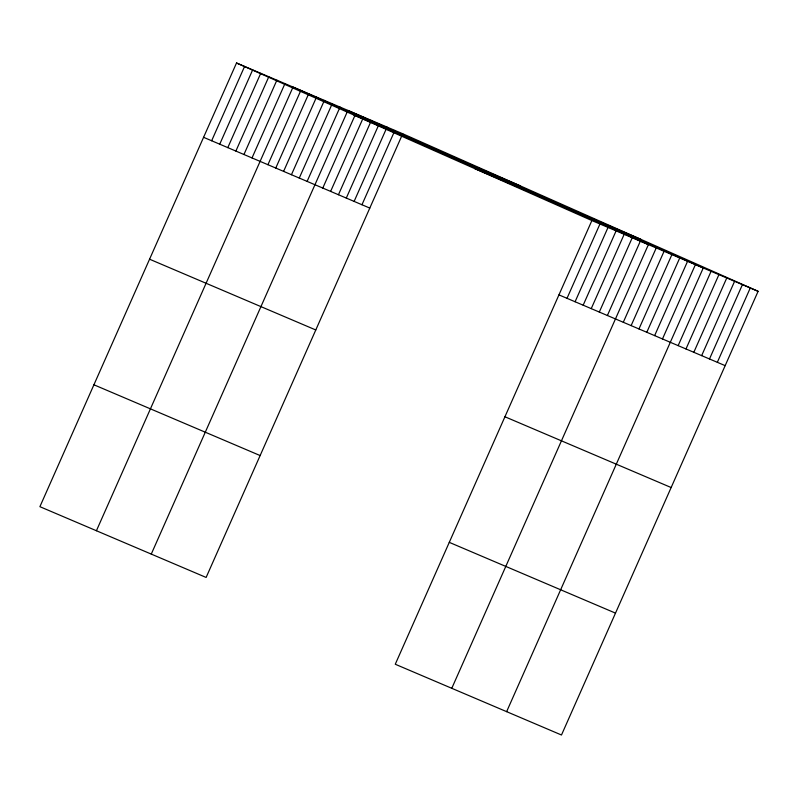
<?xml version="1.0" encoding="UTF-8"?>
<svg xmlns="http://www.w3.org/2000/svg" width="798" height="798" viewBox="0 0 798 798"><rect width="100%" height="100%" fill="white"/><g stroke="black" fill="none" stroke-linecap="round" stroke-linejoin="round"><path stroke-width="1.2" d="M402.731 133.755L236.517 62.992L39.9 506.68L206.123 577.443L402.731 133.755L758.1 291.32L561.483 735.008L395.269 664.245L591.877 220.557L758.1 291.32M211.65 140.757L244.587 66.424M219.729 144.189L252.667 69.865M227.799 147.63L260.737 73.296M235.879 151.061L268.806 76.738M243.949 154.503L276.886 80.179M252.018 157.934L284.956 83.61M96.418 530.74L293.036 87.052L648.395 244.617L451.778 688.305M267.929 164.707L300.866 90.383M275.769 168.049L308.706 93.725M283.599 171.38L316.537 97.057M291.44 174.722L324.377 100.398M299.27 178.054L332.207 103.73M307.11 181.395L340.048 107.062M151.271 554.091L347.888 110.403L703.247 267.968L506.63 711.656M322.781 188.069L355.718 113.735M330.621 191.4L363.559 117.077M338.452 194.732L371.389 120.408M346.292 198.074L379.23 123.75M354.122 201.405L387.06 127.082M361.963 204.747L394.9 130.423M567.019 298.312L599.956 223.989M575.089 301.754L608.026 227.43M583.168 305.195L616.106 230.861M591.238 308.627L624.176 234.303M599.308 312.068L632.245 237.744M607.388 315.499L640.325 241.176M623.298 322.272L656.235 247.949M631.128 325.614L664.066 251.29M638.969 328.946L671.906 254.622M646.799 332.287L679.736 257.963M654.639 335.619L687.577 261.295M662.48 338.96L695.407 264.627M678.15 345.634L711.088 271.3M685.981 348.965L718.918 274.642M693.821 352.297L726.759 277.973M701.651 355.639L734.589 281.315M709.492 358.97L742.429 284.647M717.332 362.312L750.26 287.988M353.783 114.982L520.007 185.754M474.611 168.558L640.834 239.32M203.58 137.316L369.803 208.079M558.949 294.881L725.163 365.644M149.565 259.21L315.789 329.973M504.935 416.765L671.148 487.538M93.915 384.786L260.138 455.558M449.274 542.351L615.497 613.123M236.517 62.992L591.877 220.557"/></g></svg>
